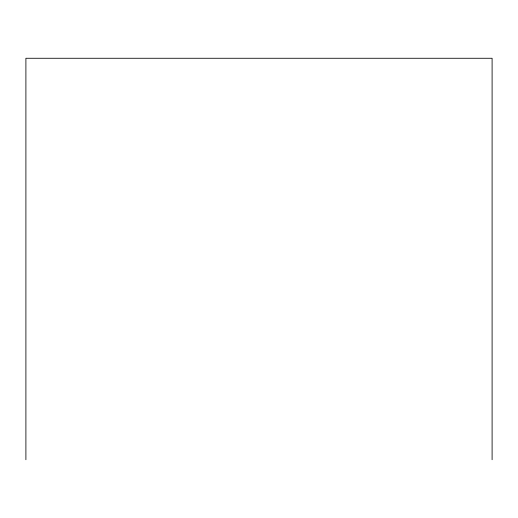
<?xml version="1.0" encoding="UTF-8"?>
<svg xmlns="http://www.w3.org/2000/svg" width="518" height="518" viewBox="0 0 518 518"><rect width="100%" height="100%" fill="white"/><g stroke="black" fill="none" stroke-linecap="round" stroke-linejoin="round"><path stroke-width="0.78" d="M492.1 459.731L492.1 58.269L25.9 58.269L25.9 459.731"/></g></svg>
